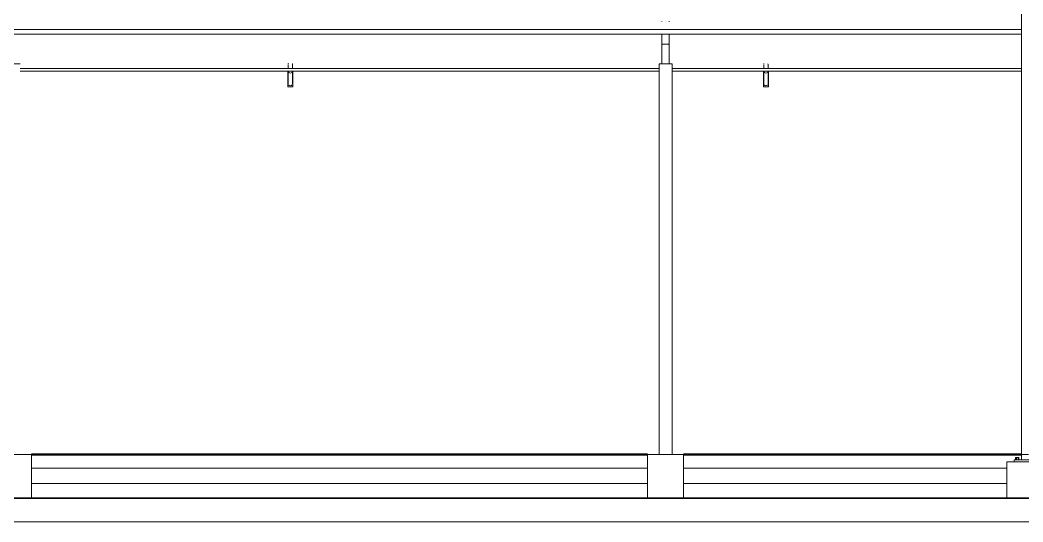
# Model space of a CAD drawing. Header units: inches. Extents: x 22 to 382261, y 22 to 371281.
# Drawn here: x 213724 to 220646, y 140090 to 143557 of the extents above; entities that cross this region are included whole.
import ezdxf

# ---------------------------------------------------------------- set-up
doc = ezdxf.new("R2010")
doc.units = ezdxf.units.IN
doc.header["$MEASUREMENT"] = 0
doc.linetypes.add('_Tracejado médio', pattern=[4, 3, -1])
doc.linetypes.add('Grid Line 1_2_', pattern=[22.225, 12.7, -3.175, 3.175, -3.175])
for name, color, linetype, lineweight in [('A-ANNO-SYMB', 150, 'Continuous', 9), ('A-FLOR', 192, 'Continuous', 9), ('A-FLOR-LEVL', 51, 'Continuous', 9), ('A-ROOF', 132, 'Continuous', 9), ('I-WALL', 2, 'Continuous', 9), ('P-PIPE', 3, 'Continuous', 9), ('Q-CASE', 31, 'Continuous', 9)]:
    doc.layers.add(name, color=color, linetype=linetype, lineweight=lineweight)

# ---------------------------------------------------------------- blocks, each defined once
blk = doc.blocks.new('Casework 1 - Casework 1-382926-Right Side Elevation')
at = {"layer": 'Q-CASE'}
for p, q in [((-2368.8, 3289.4), (-2368.8, 3292)), ((-2318.8, 3293.4), (-2318.8, 3292.4)), ((-2318.8, 3289.4), (-2318.8, 3292)), ((-2318.8, 3000), (-2318.8, 3189.7)), ((-2368.8, 3155.2), (-2368.8, 3160.7)), ((-2368.8, 3155.2), (-2368.8, 3000)), ((-2368.8, 3131.2), (-2368.8, 3000)), ((-2318.8, 3000), (-2318.8, 3131.2)), ((-6798.8, 3000), (-6888.8, 3000)), ((-2388.8, 3000), (-2388.8, 300)), ((-2298.8, 3000), (-2388.8, 3000)), ((-2298.8, 300), (-2298.8, 3000)), ((-6968.8, 300), (-6718.8, 300)), ((-6718.8, 0), (-6718.8, 300)), ((-2468.8, 300), (-2218.8, 300)), ((-2468.8, 0), (-2468.8, 300)), ((-2218.8, 0), (-2218.8, 300)), ((-6718.8, 207.1), (-2468.8, 207.1)), ((-2218.8, 207.1), (12.8, 207.1)), ((-2468.8, 100), (-6718.8, 100)), ((12.8, 100), (-2218.8, 100))]:
    blk.add_line(p, q, dxfattribs=at)
at = {"layer": 'Q-CASE', "flags": 128}
for points in [[(-2368.8, 3195), (-2368.8, 3200.3), (-2368.8, 3204.7)], [(-2368.8, 3204.7), (-2368.8, 3167.6), (-2368.8, 3131.2)], [(-2368.8, 3204.7), (-2368.8, 3184.3), (-2368.8, 3156), (-2368.8, 3124.5), (-2368.8, 3089.8), (-2368.8, 3052.1), (-2368.8, 3011.4), (-2368.8, 3000)], [(-2368.8, 3000), (-2368.8, 3041.5), (-2368.8, 3080), (-2368.8, 3115.5), (-2368.8, 3147.9), (-2368.8, 3177.1), (-2368.8, 3203)], [(-2318.8, 3131.2), (-2318.8, 3177.8), (-2318.8, 3204.7)], [(-2318.8, 3000), (-2318.8, 3041.5), (-2318.8, 3055.5)]]:
    blk.add_lwpolyline(points, dxfattribs=at)
at = {"layer": 'Q-CASE'}
for points, knots in [([(-2368.5, 3130.5), (-2368.6, 3130.6), (-2368.8, 3130.8), (-2368.8, 3131.2), (-2368.8, 3131.5), (-2368.6, 3131.8), (-2368.3, 3132.2), (-2367.8, 3132.5), (-2367.3, 3132.8), (-2366.9, 3133), (-2366.5, 3133.1), (-2366.1, 3133.3), (-2365.4, 3133.5), (-2364.6, 3133.8), (-2363.6, 3134), (-2362.7, 3134.2), (-2362, 3134.3), (-2361.2, 3134.5), (-2360.2, 3134.6), (-2358.7, 3134.9), (-2357.1, 3135.1), (-2355.6, 3135.3), (-2354.5, 3135.3), (-2353.3, 3135.4), (-2351.7, 3135.4), (-2348.7, 3135.5), (-2345.8, 3135.6), (-2343.8, 3135.7)], [-0.5555556, -0.5555556, -0.5555556, -0.5555556, -0.5277778, -0.5, -0.4722222, -0.4444444, -0.4166667, -0.3888889, -0.3611111, -0.3472222, -0.3333333, -0.3194444, -0.3055556, -0.2777778, -0.25, -0.2361111, -0.2222222, -0.2083333, -0.1944444, -0.1666667, -0.1388889, -0.125, -0.1111111, -0.0972222, -0.0833333, -0.0555556, 0, 0, 0, 0]), ([(-2343.8, 3135.7), (-2341.8, 3135.6), (-2338.9, 3135.5), (-2335.9, 3135.4), (-2334.3, 3135.4), (-2333.1, 3135.3), (-2332, 3135.3), (-2330.5, 3135.1), (-2328.9, 3134.9), (-2327.4, 3134.6), (-2326.4, 3134.5), (-2325.6, 3134.3), (-2324.9, 3134.2), (-2324, 3134), (-2323, 3133.8), (-2322.2, 3133.5), (-2321.6, 3133.3), (-2321.1, 3133.1), (-2320.7, 3133), (-2320.3, 3132.8), (-2319.8, 3132.5), (-2319.3, 3132.2), (-2319, 3131.8), (-2318.8, 3131.5), (-2318.8, 3131.2), (-2318.9, 3130.8), (-2319, 3130.6), (-2319.1, 3130.5)], [-1, -1, -1, -1, -0.9444444, -0.9166667, -0.9027778, -0.8888889, -0.875, -0.8611111, -0.8333333, -0.8055556, -0.7916667, -0.7777778, -0.7638889, -0.75, -0.7222222, -0.6944444, -0.6805556, -0.6666667, -0.6527778, -0.6388889, -0.6111111, -0.5833333, -0.5555556, -0.5277778, -0.5, -0.4722222, -0.4444444, -0.4444444, -0.4444444, -0.4444444]), ([(-2368.8, 2999.9), (-2368.8, 3000.8), (-2368.8, 3002.3), (-2368.7, 3003.8), (-2368.6, 3004.5)], [0.5, 0.5, 0.5, 0.5, 0.52777778, 0.54926593, 0.54926593, 0.54926593, 0.54926593])]:
    blk.add_open_spline(points, degree=3, knots=knots, dxfattribs=at)
for points in [[(-2368.5, 3004.9), (-2368.6, 3004), (-2368.8, 3002.4), (-2368.8, 3000.8), (-2368.8, 3000)], [(-2318.8, 3000), (-2318.8, 3000.8), (-2318.9, 3002.4), (-2319, 3004), (-2319.1, 3004.9)]]:
    blk.add_open_spline(points, degree=3, dxfattribs=at)
blk = doc.blocks.new('Roofs 1 - Roofs 1-397225-Right Side Elevation')
at = {"layer": 'A-ROOF'}
for p, q in [((-14508.7, 3204.7), (112.8, 3204.7)), ((-14505, 3235.5), (112.8, 3235.5))]:
    blk.add_line(p, q, dxfattribs=at)
blk = doc.blocks.new('96M_High_Galvanize_Water_Tank_Frame_22788 - 96M_High_Galvanize_Water_Tank_Frame_22788-498790-Right Side Elevation')
at = {"layer": 'P-PIPE'}
for p, q in [((112.8, 265), (112.8, 6720)), ((71.7, 280), (78.4, 280)), ((71.7, 265), (71.7, 280)), ((78.4, 280), (89.9, 280)), ((78.4, 265), (78.4, 280)), ((89.9, 280), (94.7, 280)), ((89.9, 265), (89.9, 280)), ((94.7, 265), (94.7, 280)), ((12.8, 250), (412.8, 250)), ((12.8, 0), (12.8, 250)), ((62.8, 265), (362.8, 265)), ((62.8, 250), (62.8, 265))]:
    blk.add_line(p, q, dxfattribs=at)
blk = doc.blocks.new('Casework 6 - Casework 6-529220-Right Side Elevation')
at = {"layer": 'Q-CASE'}
for p, q in [((-2388.8, 2965.8), (-6798.8, 2965.8)), ((-6798.8, 2949.1), (-2388.8, 2949.1)), ((-4950.9, 2949.1), (-4950.9, 2841)), ((-4948.8, 2949.1), (-4948.8, 2865)), ((-4918.8, 2865), (-4918.8, 2949.1)), ((-4916.5, 2841), (-4916.5, 2949.1)), ((112.8, 2965.8), (-2298.8, 2965.8)), ((-2298.8, 2949.1), (112.8, 2949.1)), ((-1668.4, 2949.1), (-1668.4, 2841)), ((-1666.3, 2949.1), (-1666.3, 2865)), ((-1636.3, 2865), (-1636.3, 2949.1)), ((-1634, 2841), (-1634, 2949.1)), ((-4950.9, 2841), (-4916.5, 2841)), ((-1668.4, 2841), (-1634, 2841))]:
    blk.add_line(p, q, dxfattribs=at)
at = {"layer": 'Q-CASE', "flags": 128}
for points in [[(-4948.8, 2993.4), (-4948.8, 2994), (-4948.8, 2994.6), (-4948.7, 2995.2), (-4948.6, 2995.8), (-4948.5, 2996.4), (-4948.4, 2997), (-4948.2, 2997.6), (-4948, 2998.1), (-4947.8, 2998.7), (-4947.6, 2999.3), (-4947.4, 2999.8), (-4947.1, 3000.3)], [(-4948.8, 2990.6), (-4948.8, 2982.3), (-4948.8, 2968.5), (-4948.8, 2967.8)], [(-4920.3, 3000), (-4920.1, 2999.4), (-4919.8, 2998.9), (-4919.6, 2998.3), (-4919.4, 2997.7), (-4919.3, 2997.1), (-4919.1, 2996.6), (-4919, 2996), (-4918.9, 2995.4), (-4918.9, 2994.8), (-4918.8, 2994.2), (-4918.8, 2993.6), (-4918.8, 2993.4)], [(-4918.8, 2967.8), (-4918.8, 2981.9), (-4918.8, 2990.4), (-4918.8, 2993.4), (-4918.8, 2993.4)], [(-1666.3, 2993.4), (-1666.3, 2994), (-1666.3, 2994.6), (-1666.2, 2995.2), (-1666.1, 2995.8), (-1666, 2996.4), (-1665.9, 2997), (-1665.7, 2997.6), (-1665.5, 2998.1), (-1665.3, 2998.7), (-1665.1, 2999.3), (-1664.9, 2999.8), (-1664.6, 3000.3)], [(-1666.3, 2990.6), (-1666.3, 2982.3), (-1666.3, 2968.5), (-1666.3, 2967.8)], [(-1637.8, 3000), (-1637.6, 2999.4), (-1637.3, 2998.9), (-1637.1, 2998.3), (-1636.9, 2997.7), (-1636.8, 2997.1), (-1636.6, 2996.6), (-1636.5, 2996), (-1636.4, 2995.4), (-1636.4, 2994.8), (-1636.3, 2994.2), (-1636.3, 2993.6), (-1636.3, 2993.4)], [(-1636.3, 2967.8), (-1636.3, 2981.9), (-1636.3, 2990.4), (-1636.3, 2993.4), (-1636.3, 2993.4)], [(-4948.8, 2861.6), (-4948.8, 2896.8), (-4948.8, 2926.6), (-4948.8, 2949.1)], [(-4918.8, 2949.1), (-4918.8, 2924.2), (-4918.8, 2894), (-4918.8, 2861.6)], [(-1666.3, 2861.6), (-1666.3, 2896.8), (-1666.3, 2926.6), (-1666.3, 2949.1)], [(-1636.3, 2949.1), (-1636.3, 2924.2), (-1636.3, 2894), (-1636.3, 2861.6)]]:
    blk.add_lwpolyline(points, dxfattribs=at)
at = {"layer": 'Q-CASE'}
for centre, ratio, start_param, end_param in [((-4933.8, 2947.7), 0.84545, 3.141593, 4.712389), ((-4933.8, 2947.7), 0.84545, 4.712389, 6.283185), ((-1651.3, 2947.7), 0.84545, 3.141593, 4.712389), ((-1651.3, 2947.7), 0.84545, 4.712389, 6.283185), ((-4933.8, 2865), 0.8105, 3.141593, 3.360885), ((-4933.8, 2861.6), 0.962005, 3.685551, 4.712389), ((-4933.8, 2861.6), 0.962005, 4.712389, 5.739226), ((-1651.3, 2865), 0.8105, 3.141593, 3.360885), ((-1651.3, 2861.6), 0.962005, 3.685551, 4.712389), ((-1651.3, 2861.6), 0.962005, 4.712389, 5.739226)]:
    blk.add_ellipse(centre, major_axis=(15, 0), ratio=ratio, start_param=start_param, end_param=end_param, dxfattribs=at)

msp = doc.modelspace()

# ---------------------------------------------------------------- linework, layer by layer
at = {"layer": 'A-ANNO-SYMB', "linetype": '_Tracejado médio'}
msp.add_line((207783.1, 140090.3), (244957.9, 140090.3), dxfattribs=at)
at = {"layer": 'A-FLOR', "lineweight": 35}
msp.add_line((246172.8, 140255.4), (192104.4, 140255.4), dxfattribs=at)
at = {"layer": 'A-FLOR-LEVL', "linetype": 'Grid Line 1_2_'}
for p, q in [((206975.4, 140555.4), (248242.7, 140555.4)), ((206975.4, 140255.4), (250147.7, 140255.4))]:
    msp.add_line(p, q, dxfattribs=at)
at = {"layer": 'I-WALL', "lineweight": 50}
for p, q in [((213804.1, 140555.4), (218054.1, 140555.4)), ((218304.1, 140555.4), (220635.8, 140555.4))]:
    msp.add_line(p, q, dxfattribs=at)

# ---------------------------------------------------------------- block references
at = {"layer": 'A-ROOF'}
msp.add_blockref('Roofs 1 - Roofs 1-397225-Right Side Elevation', (220522.9, 140255.4), dxfattribs=at)
at = {"layer": 'P-PIPE'}
msp.add_blockref('96M_High_Galvanize_Water_Tank_Frame_22788 - 96M_High_Galvanize_Water_Tank_Frame_22788-498790-Right Side Elevation', (220522.9, 140255.4), dxfattribs=at)
at = {"layer": 'Q-CASE'}
for name in ['Casework 1 - Casework 1-382926-Right Side Elevation', 'Casework 6 - Casework 6-529220-Right Side Elevation']:
    msp.add_blockref(name, (220522.9, 140255.4), dxfattribs=at)

doc.saveas('drawing.dxf')
